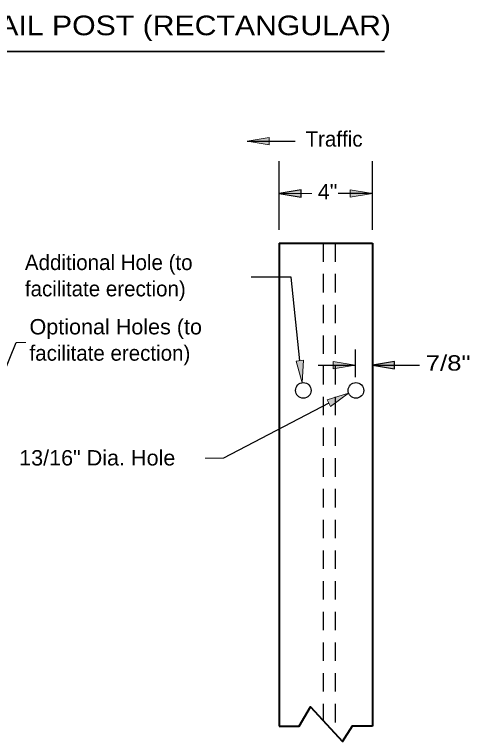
# Model space of a CAD drawing. Extents: x 34.8 to 70.2, y 60.2 to 82.2.
# Drawn here: x 44.2 to 47.91, y 69.34 to 75.26 of the extents above; entities that cross this region are included whole.
import ezdxf

# ---------------------------------------------------------------- set-up
doc = ezdxf.new("R2010")
doc.units = 0
doc.header["$LTSCALE"] = 0.05
doc.linetypes.add('MEDIUM_DASHED', pattern=[4.5, 3, -1.5])
for name, color, linetype, lineweight in [('1', 7, 'Continuous', 25), ('2', 7, 'Continuous', 25), ('3', 7, 'MEDIUM_DASHED', 25)]:
    doc.layers.add(name, color=color, linetype=linetype, lineweight=lineweight)

msp = doc.modelspace()

# ---------------------------------------------------------------- hatches: boundary and pattern name
at = {"layer": '1'}
for points in [[(46.55483, 72.44217), (46.49517, 72.43592), (46.54367, 72.26), (46.54367, 72.26)], [(46.55483, 72.44217), (46.49517, 72.43592), (46.54367, 72.26), (46.54367, 72.26)], [(46.7475, 72.119), (46.77517, 72.06575), (46.921, 72.1755), (46.921, 72.1755)], [(46.7475, 72.119), (46.77517, 72.06575), (46.921, 72.1755), (46.921, 72.1755)]]:
    msp.add_hatch(color=256, dxfattribs=at).paths.add_polyline_path(points)
at = {"layer": '2'}
for points in [[(46.27458, 74.19483), (46.27458, 74.25483), (46.09458, 74.22483), (46.09458, 74.22483)], [(46.27458, 74.19483), (46.27458, 74.25483), (46.09458, 74.22483), (46.09458, 74.22483)], [(46.53458, 73.76925), (46.53458, 73.82925), (46.35458, 73.79925), (46.35458, 73.79925)], [(46.53458, 73.76925), (46.53458, 73.82925), (46.35458, 73.79925), (46.35458, 73.79925)], [(46.93508, 73.82925), (46.93508, 73.76925), (47.11508, 73.79925), (47.11508, 73.79925)], [(46.93508, 73.82925), (46.93508, 73.76925), (47.11508, 73.79925), (47.11508, 73.79925)], [(46.79608, 72.4325), (46.79608, 72.3725), (46.97608, 72.4025), (46.97608, 72.4025)], [(46.79608, 72.4325), (46.79608, 72.3725), (46.97608, 72.4025), (46.97608, 72.4025)], [(47.29508, 72.3725), (47.29508, 72.4325), (47.11508, 72.4025), (47.11508, 72.4025)], [(47.29508, 72.3725), (47.29508, 72.4325), (47.11508, 72.4025), (47.11508, 72.4025)]]:
    msp.add_hatch(color=256, dxfattribs=at).paths.add_polyline_path(points)

# ---------------------------------------------------------------- linework, layer by layer
at = {"layer": '1', "lineweight": 40}
for p, q in [((46.35458, 73.39475), (47.11508, 73.39475)), ((46.35458, 73.39475), (46.35458, 69.46383)), ((46.35458, 73.39475), (47.11508, 73.39475)), ((46.35458, 73.39475), (46.35458, 69.46383)), ((47.11508, 73.39475), (47.11508, 69.46383)), ((47.11508, 73.39475), (47.11508, 69.46383))]:
    msp.add_line(p, q, dxfattribs=at)
at = {"layer": '1'}
for p, q in [((44.11042, 72.33167), (44.21417, 72.58583)), ((44.11042, 72.33167), (44.21417, 72.58583)), ((46.76133, 72.09242), (45.90333, 71.64583)), ((46.76133, 72.09242), (45.90333, 71.64583))]:
    msp.add_line(p, q, dxfattribs=at)
msp.add_lwpolyline([(46.525, 72.439), (46.45433, 73.11825), (46.12892, 73.11825)], dxfattribs=at)
msp.add_lwpolyline([(46.525, 72.439), (46.45433, 73.11825), (46.12892, 73.11825)], dxfattribs=at)
at = {"layer": '1', "lineweight": 13}
for points in [[(46.55483, 72.44217), (46.49517, 72.43592), (46.54367, 72.26), (46.54367, 72.26)], [(46.55483, 72.44217), (46.49517, 72.43592), (46.54367, 72.26), (46.54367, 72.26)], [(46.7475, 72.119), (46.77517, 72.06575), (46.921, 72.1755), (46.921, 72.1755)], [(46.7475, 72.119), (46.77517, 72.06575), (46.921, 72.1755), (46.921, 72.1755)]]:
    msp.add_lwpolyline(points, close=True, dxfattribs=at)
at = {"layer": '1', "lineweight": 40}
msp.add_lwpolyline([(46.35458, 69.46383), (46.51975, 69.46383), (46.61133, 69.61992), (46.87142, 69.33933), (46.95317, 69.46642), (47.11508, 69.46642)], dxfattribs=at)
msp.add_lwpolyline([(46.35458, 69.46383), (46.51975, 69.46383), (46.61133, 69.61992), (46.87142, 69.33933), (46.95317, 69.46642), (47.11508, 69.46642)], dxfattribs=at)
at = {"layer": '1'}
for centre in [(46.5525, 72.19692), (46.981, 72.19692), (46.981, 72.19692)]:
    msp.add_circle(centre, 0.0637, dxfattribs=at)
at = {"layer": '1', "lineweight": 13}
msp.add_circle((46.5525, 72.19692), 0.0637, dxfattribs=at)
at = {"layer": '2', "lineweight": 35}
msp.add_line((42.08275, 74.95642), (47.21317, 74.95642), dxfattribs=at)
at = {"layer": '2'}
for p, q in [((46.09458, 74.22483), (46.48542, 74.22483)), ((46.09458, 74.22483), (46.48542, 74.22483)), ((46.35458, 73.5055), (46.35458, 74.06417)), ((47.11508, 73.5055), (47.11508, 74.06417)), ((47.11508, 73.5055), (47.11508, 74.06417)), ((47.11508, 73.79925), (46.83542, 73.79925)), ((46.97608, 72.53083), (46.97608, 72.30425)), ((46.97608, 72.53083), (46.97608, 72.30425)), ((46.6735, 72.4025), (46.97608, 72.4025)), ((47.11508, 72.4025), (47.49775, 72.4025)), ((47.11508, 72.4025), (47.49775, 72.4025))]:
    msp.add_line(p, q, dxfattribs=at)
at = {"layer": '2', "lineweight": 13}
for p, q in [((46.35458, 73.5055), (46.35458, 74.06417)), ((46.62117, 73.79925), (46.35458, 73.79925)), ((46.62117, 73.79925), (46.35458, 73.79925)), ((47.11508, 73.79925), (46.83542, 73.79925)), ((44.21417, 72.58583), (44.291, 72.58583)), ((44.21417, 72.58583), (44.291, 72.58583)), ((46.6735, 72.4025), (46.97608, 72.4025)), ((45.75167, 71.64583), (45.90333, 71.64583)), ((45.75167, 71.64583), (45.90333, 71.64583))]:
    msp.add_line(p, q, dxfattribs=at)
for points in [[(46.27458, 74.19483), (46.27458, 74.25483), (46.09458, 74.22483), (46.09458, 74.22483)], [(46.27458, 74.19483), (46.27458, 74.25483), (46.09458, 74.22483), (46.09458, 74.22483)], [(46.53458, 73.76925), (46.53458, 73.82925), (46.35458, 73.79925), (46.35458, 73.79925)], [(46.93508, 73.82925), (46.93508, 73.76925), (47.11508, 73.79925), (47.11508, 73.79925)], [(46.93508, 73.82925), (46.93508, 73.76925), (47.11508, 73.79925), (47.11508, 73.79925)], [(46.79608, 72.4325), (46.79608, 72.3725), (46.97608, 72.4025), (46.97608, 72.4025)], [(46.79608, 72.4325), (46.79608, 72.3725), (46.97608, 72.4025), (46.97608, 72.4025)], [(47.29508, 72.3725), (47.29508, 72.4325), (47.11508, 72.4025), (47.11508, 72.4025)]]:
    msp.add_lwpolyline(points, close=True, dxfattribs=at)
at = {"layer": '2'}
for points in [[(46.53458, 73.76925), (46.53458, 73.82925), (46.35458, 73.79925), (46.35458, 73.79925)], [(47.29508, 72.3725), (47.29508, 72.4325), (47.11508, 72.4025), (47.11508, 72.4025)]]:
    msp.add_lwpolyline(points, close=True, dxfattribs=at)
at = {"layer": '3'}
for p, q in [((46.71275, 73.39475), (46.71275, 69.5105)), ((46.71275, 73.39475), (46.71275, 69.5105)), ((46.81092, 73.39475), (46.81092, 69.40467)), ((46.81092, 73.39475), (46.81092, 69.40467))]:
    msp.add_line(p, q, dxfattribs=at)

# ---------------------------------------------------------------- texts
at = {"layer": '2'}
for s, height, width, p in [('WOOD GUARDRAIL POST (RECTANGULAR)', 0.16, 1.15, (42.14025, 75.08833)), ('WOOD GUARDRAIL POST (RECTANGULAR)', 0.16, 1.15, (42.14025, 75.08833)), ('4"', 0.125, 1.05, (46.67033, 73.7525)), ('4"', 0.125, 1.05, (46.67033, 73.7525)), ('Optional Holes (to', 0.125, 1.05, (44.32208, 72.653)), ('Optional Holes (to', 0.125, 1.05, (44.32208, 72.653)), ('7/8"', 0.125, 1.25, (47.55008, 72.35817)), ('7/8"', 0.125, 1.25, (47.55008, 72.35817)), ('13/16" Dia. Hole', 0.125, 1.05, (44.23783, 71.586)), ('13/16" Dia. Hole', 0.125, 1.05, (44.23783, 71.586))]:
    msp.add_text(s, height=height, dxfattribs=dict(at, width=width)).set_placement(p)
for s, p in [('Traffic', (46.5705, 74.18167)), ('Traffic', (46.5705, 74.18167)), ('Additional Hole (to', (44.2845, 73.17692)), ('Additional Hole (to', (44.2845, 73.17692)), ('facilitate erection)', (44.2845, 72.96267)), ('facilitate erection)', (44.2845, 72.96267)), ('facilitate erection)', (44.32208, 72.43875)), ('facilitate erection)', (44.32208, 72.43875))]:
    msp.add_text(s, height=0.125, dxfattribs=at).set_placement(p)

doc.saveas('drawing.dxf')
